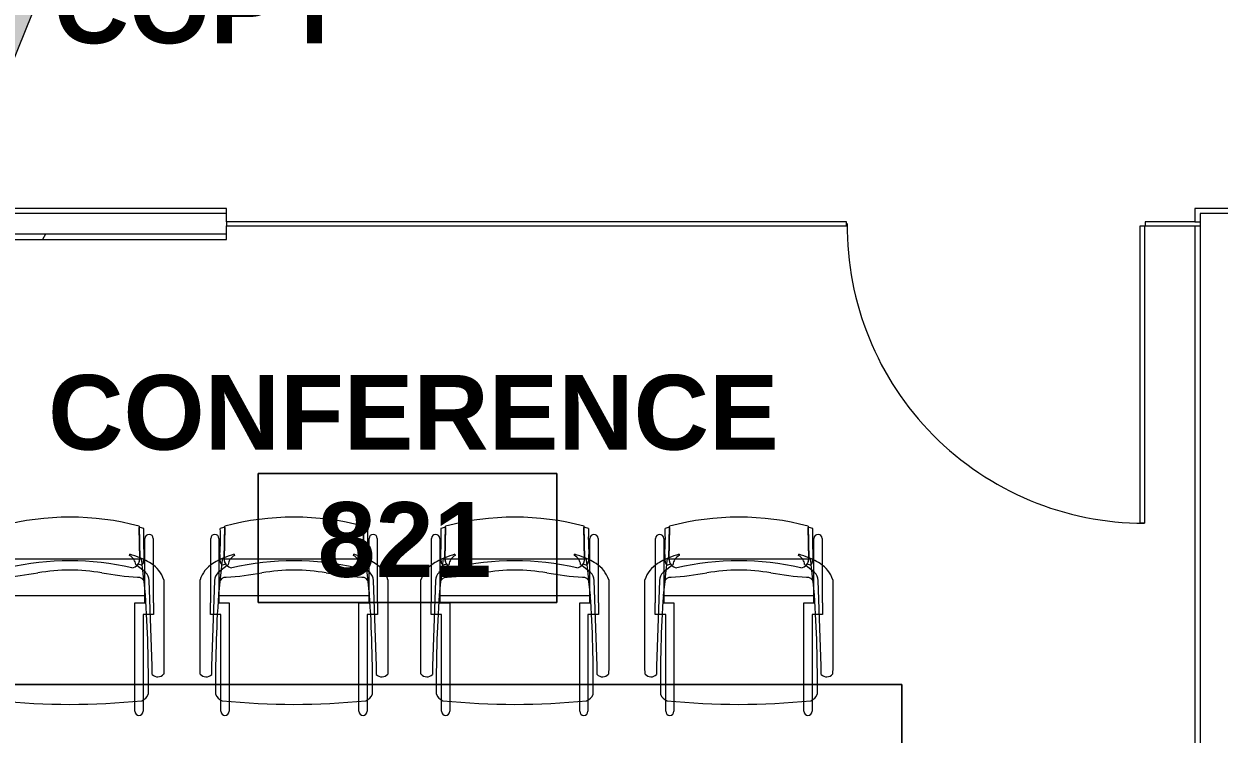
# Model space of a CAD drawing. Header units: inches. Extents: x 240 to 2120, y -1901 to 112.
# Drawn here: x 355.9 to 499.9, y -399 to -313.4 of the extents above; entities that cross this region are included whole.
import ezdxf

# ---------------------------------------------------------------- set-up
doc = ezdxf.new("R2010")
doc.units = ezdxf.units.IN
doc.header["$MEASUREMENT"] = 0
for name, color, linetype, lineweight in [('A-AREA-IDEN', 2, 'Continuous', 9), ('A-DOOR', 31, 'Continuous', 13), ('A-WALL', 113, 'Continuous', 13), ('A-WALL-PATT', 111, 'Continuous', 13), ('I-FURN', 30, 'Continuous', 9), ('I-WALL', 2, 'Continuous', 13)]:
    doc.layers.add(name, color=color, linetype=linetype, lineweight=lineweight)
doc.styles.add('Swis721 Lt BT_B', font='', dxfattribs={"height": 9})
doc.styles.get('Swis721 Lt BT_B').set_extended_font_data('Swis721 Lt BT', bold=True)
pattern_1 = [(0, (0, 0), (30.72, 7.68), [1.267, -21.773, 1.267, -21.773, -122.88]), (0, (0, 0), (30.72, 7.68), [-46.08, 1.267, -44.813, 1.267, -21.773, -53.76]), (0, (0, 0), (30.72, 7.68), [-115.2, 1.267, -14.093, 1.267, -37.133]), (120, (11.52, 3.84), (-22.011075, 22.7643), [1.267, -21.773, 1.267, -21.773, -122.88]), (120, (11.52, 3.84), (-22.011075, 22.7643), [-46.08, 1.267, -44.813, 1.267, -21.773, -53.76]), (120, (11.52, 3.84), (-22.011075, 22.7643), [-115.2, 1.267, -14.093, 1.267, -37.133]), (240, (15.36, 19.2), (-8.708925, -30.4443), [1.267, -21.773, 1.267, -21.773, -122.88]), (240, (15.36, 19.2), (-8.708925, -30.4443), [-46.08, 1.267, -44.813, 1.267, -21.773, -53.76]), (240, (15.36, 19.2), (-8.708925, -30.4443), [-115.2, 1.267, -14.093, 1.267, -37.133])]

# ---------------------------------------------------------------- blocks, each defined once
blk = doc.blocks.new('Single Glass Door - 36_ x 96_-5425143-FIRST FLOOR POWER _ SIGNAL')
at = {"layer": 'A-DOOR', "lineweight": 20}
for p, q in [((17.40625, -0.25), (17.90625, -0.25)), ((17.40625, -36.0625), (17.40625, -0.25)), ((17.90625, -0.25), (17.90625, -36.0625)), ((17.90625, -36.0625), (17.40625, -36.0625))]:
    blk.add_line(p, q, dxfattribs=at)
at = {"layer": 'A-DOOR', "lineweight": 9}
blk.add_arc((17.90625, -0.25), 35.8125, 179.5, 270, dxfattribs=at)
blk = doc.blocks.new('30 x 60 table1 - 30 x 60 table-5425510-FIRST FLOOR POWER _ SIGNAL')
at = {"layer": 'I-FURN'}
for p, q in [((-6628.89, 877.92), (-6670.68, 877.92)), ((-6670.68, 877.92), (-6670.68, 758.68)), ((-6670.68, 758.68), (-6670.68, 877.92)), ((-6670.68, 877.92), (-6628.89, 877.92)), ((-6628.89, 758.68), (-6628.89, 877.92)), ((-6628.89, 877.92), (-6628.89, 758.68)), ((-6670.68, 758.68), (-6628.89, 758.68)), ((-6628.89, 758.68), (-6670.68, 758.68))]:
    blk.add_line(p, q, dxfattribs=at)
blk = doc.blocks.new('F-Haworth_Chair_X99-Seminar - X99 Seminar Chair with Glides-V17-FIRST FLOOR POWER _ SIGNAL')
at = {"layer": 'I-FURN'}
for p, q in [((-8.82, 9.44), (-8.82, 10.78)), ((-7.83, 10.78), (-7.83, 9.57)), ((7.83, 9.57), (7.83, 10.78)), ((8.82, 10.78), (8.82, 9.44)), ((-8.82, 7.56), (-8.82, 9.44)), ((-7.83, 9.57), (-7.83, 7.56)), ((7.83, 7.56), (7.83, 9.57)), ((8.82, 9.44), (8.82, 7.56)), ((-8.82, -0.89), (-8.82, 7.56)), ((-7.83, 7.56), (-7.83, -2.27)), ((7.83, -2.27), (7.83, 7.56)), ((8.82, 7.56), (8.82, -0.89)), ((-11.32, 5.48), (-11.3, 6.32)), ((-9.92, 6.36), (-9.92, 5.36)), ((9.92, 5.36), (9.92, 6.36)), ((11.3, 6.32), (11.32, 5.48)), ((-11.32, -5.06), (-11.32, 5.48)), ((-9.92, 5.36), (-9.57, -4.97)), ((9.57, -4.97), (9.92, 5.36)), ((11.32, 5.48), (11.32, -5.06)), ((-10.07, -0.89), (-9.71, -0.89)), ((-10.07, -2.27), (-10.07, -0.89)), ((-9.71, -0.89), (-9.2, -0.89)), ((-9.2, -0.89), (-8.82, -0.89)), ((8.82, -0.89), (9.2, -0.89)), ((9.2, -0.89), (9.71, -0.89)), ((9.71, -0.89), (10.07, -0.89)), ((10.07, -0.89), (10.07, -2.27)), ((-10.04, -2.27), (-10.07, -2.27)), ((-10.04, -4.99), (-10.04, -2.27)), ((-9.04, -2.27), (-9.04, -3.12)), ((-7.83, -2.27), (-9.04, -2.27)), ((9.04, -2.27), (7.83, -2.27)), ((9.04, -3.12), (9.04, -2.27)), ((10.04, -2.27), (10.04, -4.99)), ((10.07, -2.27), (10.04, -2.27)), ((-9.07, -3.12), (9.07, -3.12)), ((-9.07, -3.2), (-9.07, -3.12)), ((-8.9, -4.8), (-9.07, -3.2)), ((-9.04, -3.12), (-9.04, -3.43)), ((-9.04, -3.43), (-9.04, -3.62)), ((-9.04, -3.62), (-9.04, -5.99)), ((9.07, -3.2), (8.9, -4.8)), ((9.04, -3.43), (9.04, -3.12)), ((9.04, -3.62), (9.04, -3.43)), ((9.04, -5.99), (9.04, -3.62)), ((9.07, -3.12), (9.07, -3.2)), ((-10.04, -6.81), (-10.04, -5)), ((-8.88, -4.99), (-8.89, -4.91)), ((-8.75, -6.22), (-8.88, -4.99)), ((8.88, -4.99), (8.75, -6.22)), ((8.89, -4.91), (8.88, -4.99)), ((10.04, -5), (10.04, -6.81)), ((-10.04, -10.02), (-10.04, -6.81)), ((-9.13, -5.92), (-8.07, -6.77)), ((-9.04, -5.99), (-9.04, -7.4)), ((-8.68, -6.87), (-8.75, -6.22)), ((-8.62, -7.42), (-8.68, -6.87)), ((-8.61, -6.81), (-8.23, -6.95)), ((-8.03, -6.81), (-7.95, -6.87)), ((7.95, -6.87), (8.03, -6.81)), ((8.07, -6.77), (9.13, -5.92)), ((8.23, -6.95), (8.61, -6.81)), ((8.68, -6.87), (8.62, -7.42)), ((8.75, -6.22), (8.68, -6.87)), ((9.04, -7.4), (9.04, -5.99)), ((10.04, -6.81), (10.04, -10.02)), ((-9.04, -7.4), (-9.04, -10.02)), ((-8.6, -7.6), (-8.62, -7.43)), ((-8.49, -7.6), (-8.56, -7.6)), ((-8.42, -7.57), (-8.34, -11.37)), ((-8.34, -11.52), (-8.42, -7.57)), ((-7.65, -7.6), (-8.4, -7.6)), ((7.65, -7.6), (-7.65, -7.6)), ((-7.18, -7.99), (-7.21, -8.13)), ((7.21, -8.13), (7.18, -7.99)), ((8.4, -7.6), (7.65, -7.6)), ((8.34, -11.37), (8.42, -7.57)), ((8.42, -7.57), (8.34, -11.52)), ((8.56, -7.6), (8.49, -7.6)), ((8.62, -7.43), (8.6, -7.6)), ((9.04, -10.02), (9.04, -7.4))]:
    blk.add_line(p, q, dxfattribs=at)
for centre, radius, start, end in [((-8.32, 10.78), 0.495, 0, 180), ((8.32, 10.78), 0.495, 0, 180), ((-8.21, 8.28), 1.31, 110.0433, 159.9567), ((144.06, 7.32), 153.52, 179.4749, 179.913), ((0, -75.01), 84.96, 84.1475, 95.8525), ((8.21, 8.28), 1.31, 20.0433, 69.9567), ((-144.06, 7.32), 153.52, 0.087, 0.5251), ((144.06, 7.32), 153.52, 179.913, 184.5213), ((-144.06, 7.32), 153.52, 355.4787, 0.087), ((-10.58, 5.68), 0.956, 45.8901, 138.1099), ((10.58, 5.68), 0.956, 41.8901, 134.1099), ((-7.87, -3.92), 3.63, 198.1789, 238.0478), ((-8.18, -4.9), 1.39, 182.8013, 227.1078), ((-8.24, -4.59), 0.763, 194.2338, 275.7662), ((-11.32, -48.08), 42.84, 79.9767, 85.7699), ((11.32, -48.08), 42.84, 94.2301, 100.0233), ((8.24, -4.59), 0.763, 264.2338, 345.7662), ((8.18, -4.9), 1.39, 312.8922, 357.1987), ((7.87, -3.92), 3.63, 301.9522, 341.8211), ((-4.71, 1.15), 9.61, 238.0478, 243.9964), ((-8.28, -7.33), 0.613, 122.5427, 170.0936), ((-7.37, -7.55), 1.05, 95.9554, 181.1786), ((-7.37, -7.55), 1.05, 145.2002, 181.1786), ((-6.55, -6.76), 1.38, 185.0878, 212.4248), ((0, 26.49), 33.83, 257.2285, 282.7715), ((0, 15.97), 22.19, 259.9767, 280.0233), ((7.37, -7.55), 1.05, 358.8214, 84.0446), ((6.55, -6.76), 1.38, 327.5752, 354.9122), ((7.37, -7.55), 1.05, 358.8214, 34.7998), ((8.28, -7.33), 0.613, 9.9064, 57.4573), ((4.71, 1.15), 9.61, 296.0036, 301.9522), ((-5.2, -7.86), 3.74, 170.0936, 184.0143), ((-36.06, -10.03), 27.2, 357.4882, 4.0143), ((-4.71, 1.15), 9.61, 243.9964, 246.4906), ((-4.71, 1.15), 9.61, 246.6393, 247.073), ((-4.71, 1.15), 9.61, 247.2631, 254.9334), ((-6.55, -6.76), 1.38, 214.0187, 242.9497), ((6.55, -6.76), 1.38, 297.0503, 325.9813), ((4.71, 1.15), 9.61, 285.0666, 292.7369), ((4.71, 1.15), 9.61, 292.927, 293.3607), ((4.71, 1.15), 9.61, 293.5094, 296.0036), ((36.06, -10.03), 27.2, 175.9857, 182.5118), ((5.2, -7.86), 3.74, 355.9857, 9.9064), ((-9.54, -10.02), 0.498, 180, 0), ((9.54, -10.02), 0.498, 180, 0), ((0, 20.73), 33.17, 254.4478, 255.4234), ((0, 20.29), 32.89, 255.304, 284.6925), ((0, 20.73), 33.17, 284.5766, 285.5522)]:
    blk.add_arc(centre, radius, start, end, dxfattribs=at)
blk = doc.blocks.new('F-Haworth_Chair_X99-Seminar - X99 Seminar Chair with Glides-V18-FIRST FLOOR POWER _ SIGNAL')
at = {"layer": 'I-FURN'}
for p, q in [((-8.82, 9.44), (-8.82, 10.78)), ((-7.83, 10.78), (-7.83, 9.57)), ((7.83, 9.57), (7.83, 10.78)), ((8.82, 10.78), (8.82, 9.44)), ((-8.82, 7.56), (-8.82, 9.44)), ((-7.83, 9.57), (-7.83, 7.56)), ((7.83, 7.56), (7.83, 9.57)), ((8.82, 9.44), (8.82, 7.56)), ((-8.82, -0.89), (-8.82, 7.56)), ((-7.83, 7.56), (-7.83, -2.27)), ((7.83, -2.27), (7.83, 7.56)), ((8.82, 7.56), (8.82, -0.89)), ((-11.32, 5.48), (-11.3, 6.32)), ((-9.92, 6.36), (-9.92, 5.36)), ((9.92, 5.36), (9.92, 6.36)), ((11.3, 6.32), (11.32, 5.48)), ((-11.32, -5.06), (-11.32, 5.48)), ((-9.92, 5.36), (-9.57, -4.97)), ((9.57, -4.97), (9.92, 5.36)), ((11.32, 5.48), (11.32, -5.06)), ((-10.07, -0.89), (-9.71, -0.89)), ((-10.07, -2.27), (-10.07, -0.89)), ((-9.71, -0.89), (-9.2, -0.89)), ((-9.2, -0.89), (-8.82, -0.89)), ((8.82, -0.89), (9.2, -0.89)), ((9.2, -0.89), (9.71, -0.89)), ((9.71, -0.89), (10.07, -0.89)), ((10.07, -0.89), (10.07, -2.27)), ((-10.04, -2.27), (-10.07, -2.27)), ((-10.04, -4.99), (-10.04, -2.27)), ((-9.04, -2.27), (-9.04, -3.12)), ((-7.83, -2.27), (-9.04, -2.27)), ((9.04, -2.27), (7.83, -2.27)), ((9.04, -3.12), (9.04, -2.27)), ((10.04, -2.27), (10.04, -4.99)), ((10.07, -2.27), (10.04, -2.27)), ((-9.07, -3.12), (9.07, -3.12)), ((-9.07, -3.2), (-9.07, -3.12)), ((-8.9, -4.8), (-9.07, -3.2)), ((-9.04, -3.12), (-9.04, -3.43)), ((-9.04, -3.43), (-9.04, -3.62)), ((-9.04, -3.62), (-9.04, -5.99)), ((9.07, -3.2), (8.9, -4.8)), ((9.04, -3.43), (9.04, -3.12)), ((9.04, -3.62), (9.04, -3.43)), ((9.04, -5.99), (9.04, -3.62)), ((9.07, -3.12), (9.07, -3.2)), ((-10.04, -6.81), (-10.04, -5)), ((-8.88, -4.99), (-8.89, -4.91)), ((-8.75, -6.22), (-8.88, -4.99)), ((8.88, -4.99), (8.75, -6.22)), ((8.89, -4.91), (8.88, -4.99)), ((10.04, -5), (10.04, -6.81)), ((-10.04, -10.02), (-10.04, -6.81)), ((-9.13, -5.92), (-8.07, -6.77)), ((-9.04, -5.99), (-9.04, -7.4)), ((-8.68, -6.87), (-8.75, -6.22)), ((-8.62, -7.42), (-8.68, -6.87)), ((-8.61, -6.81), (-8.23, -6.95)), ((-8.03, -6.81), (-7.95, -6.87)), ((7.95, -6.87), (8.03, -6.81)), ((8.07, -6.77), (9.13, -5.92)), ((8.23, -6.95), (8.61, -6.81)), ((8.68, -6.87), (8.62, -7.42)), ((8.75, -6.22), (8.68, -6.87)), ((9.04, -7.4), (9.04, -5.99)), ((10.04, -6.81), (10.04, -10.02)), ((-9.04, -7.4), (-9.04, -10.02)), ((-8.6, -7.6), (-8.62, -7.43)), ((-8.49, -7.6), (-8.56, -7.6)), ((-8.42, -7.57), (-8.34, -11.37)), ((-8.34, -11.52), (-8.42, -7.57)), ((-7.65, -7.6), (-8.4, -7.6)), ((7.65, -7.6), (-7.65, -7.6)), ((-7.18, -7.99), (-7.21, -8.13)), ((7.21, -8.13), (7.18, -7.99)), ((8.4, -7.6), (7.65, -7.6)), ((8.34, -11.37), (8.42, -7.57)), ((8.42, -7.57), (8.34, -11.52)), ((8.56, -7.6), (8.49, -7.6)), ((8.62, -7.43), (8.6, -7.6)), ((9.04, -10.02), (9.04, -7.4))]:
    blk.add_line(p, q, dxfattribs=at)
for centre, radius, start, end in [((-8.32, 10.78), 0.495, 0, 180), ((8.32, 10.78), 0.495, 0, 180), ((-8.21, 8.28), 1.31, 110.0433, 159.9567), ((144.06, 7.32), 153.52, 179.4749, 179.913), ((0, -75.01), 84.96, 84.1475, 95.8525), ((8.21, 8.28), 1.31, 20.0433, 69.9567), ((-144.06, 7.32), 153.52, 0.087, 0.5251), ((144.06, 7.32), 153.52, 179.913, 184.5213), ((-144.06, 7.32), 153.52, 355.4787, 0.087), ((-10.58, 5.68), 0.956, 45.8901, 138.1099), ((10.58, 5.68), 0.956, 41.8901, 134.1099), ((-7.87, -3.92), 3.63, 198.1789, 238.0478), ((-8.18, -4.9), 1.39, 182.8013, 227.1078), ((-8.24, -4.59), 0.763, 194.2338, 275.7662), ((-11.32, -48.08), 42.84, 79.9767, 85.7699), ((11.32, -48.08), 42.84, 94.2301, 100.0233), ((8.24, -4.59), 0.763, 264.2338, 345.7662), ((8.18, -4.9), 1.39, 312.8922, 357.1987), ((7.87, -3.92), 3.63, 301.9522, 341.8211), ((-4.71, 1.15), 9.61, 238.0478, 243.9964), ((-8.28, -7.33), 0.613, 122.5427, 170.0936), ((-7.37, -7.55), 1.05, 95.9554, 181.1786), ((-7.37, -7.55), 1.05, 145.2002, 181.1786), ((-6.55, -6.76), 1.38, 185.0878, 212.4248), ((0, 26.49), 33.83, 257.2285, 282.7715), ((0, 15.97), 22.19, 259.9767, 280.0233), ((7.37, -7.55), 1.05, 358.8214, 84.0446), ((6.55, -6.76), 1.38, 327.5752, 354.9122), ((7.37, -7.55), 1.05, 358.8214, 34.7998), ((8.28, -7.33), 0.613, 9.9064, 57.4573), ((4.71, 1.15), 9.61, 296.0036, 301.9522), ((-5.2, -7.86), 3.74, 170.0936, 184.0143), ((-36.06, -10.03), 27.2, 357.4882, 4.0143), ((-4.71, 1.15), 9.61, 243.9964, 246.4906), ((-4.71, 1.15), 9.61, 246.6393, 247.073), ((-4.71, 1.15), 9.61, 247.2631, 254.9334), ((-6.55, -6.76), 1.38, 214.0187, 242.9497), ((6.55, -6.76), 1.38, 297.0503, 325.9813), ((4.71, 1.15), 9.61, 285.0666, 292.7369), ((4.71, 1.15), 9.61, 292.927, 293.3607), ((4.71, 1.15), 9.61, 293.5094, 296.0036), ((36.06, -10.03), 27.2, 175.9857, 182.5118), ((5.2, -7.86), 3.74, 355.9857, 9.9064), ((-9.54, -10.02), 0.498, 180, 0), ((9.54, -10.02), 0.498, 180, 0), ((0, 20.73), 33.17, 254.4478, 255.4234), ((0, 20.29), 32.89, 255.304, 284.6925), ((0, 20.73), 33.17, 284.5766, 285.5522)]:
    blk.add_arc(centre, radius, start, end, dxfattribs=at)
blk = doc.blocks.new('F-Haworth_Chair_X99-Seminar - X99 Seminar Chair with Glides-V19-FIRST FLOOR POWER _ SIGNAL')
at = {"layer": 'I-FURN'}
for p, q in [((-8.82, 9.44), (-8.82, 10.78)), ((-7.83, 10.78), (-7.83, 9.57)), ((7.83, 9.57), (7.83, 10.78)), ((8.82, 10.78), (8.82, 9.44)), ((-8.82, 7.56), (-8.82, 9.44)), ((-7.83, 9.57), (-7.83, 7.56)), ((7.83, 7.56), (7.83, 9.57)), ((8.82, 9.44), (8.82, 7.56)), ((-8.82, -0.89), (-8.82, 7.56)), ((-7.83, 7.56), (-7.83, -2.27)), ((7.83, -2.27), (7.83, 7.56)), ((8.82, 7.56), (8.82, -0.89)), ((-11.32, 5.48), (-11.3, 6.32)), ((-9.92, 6.36), (-9.92, 5.36)), ((9.92, 5.36), (9.92, 6.36)), ((11.3, 6.32), (11.32, 5.48)), ((-11.32, -5.06), (-11.32, 5.48)), ((-9.92, 5.36), (-9.57, -4.97)), ((9.57, -4.97), (9.92, 5.36)), ((11.32, 5.48), (11.32, -5.06)), ((-10.07, -0.89), (-9.71, -0.89)), ((-10.07, -2.27), (-10.07, -0.89)), ((-9.71, -0.89), (-9.2, -0.89)), ((-9.2, -0.89), (-8.82, -0.89)), ((8.82, -0.89), (9.2, -0.89)), ((9.2, -0.89), (9.71, -0.89)), ((9.71, -0.89), (10.07, -0.89)), ((10.07, -0.89), (10.07, -2.27)), ((-10.04, -2.27), (-10.07, -2.27)), ((-10.04, -4.99), (-10.04, -2.27)), ((-9.04, -2.27), (-9.04, -3.12)), ((-7.83, -2.27), (-9.04, -2.27)), ((9.04, -2.27), (7.83, -2.27)), ((9.04, -3.12), (9.04, -2.27)), ((10.04, -2.27), (10.04, -4.99)), ((10.07, -2.27), (10.04, -2.27)), ((-9.07, -3.12), (9.07, -3.12)), ((-9.07, -3.2), (-9.07, -3.12)), ((-8.9, -4.8), (-9.07, -3.2)), ((-9.04, -3.12), (-9.04, -3.43)), ((-9.04, -3.43), (-9.04, -3.62)), ((-9.04, -3.62), (-9.04, -5.99)), ((9.07, -3.2), (8.9, -4.8)), ((9.04, -3.43), (9.04, -3.12)), ((9.04, -3.62), (9.04, -3.43)), ((9.04, -5.99), (9.04, -3.62)), ((9.07, -3.12), (9.07, -3.2)), ((-10.04, -6.81), (-10.04, -5)), ((-8.88, -4.99), (-8.89, -4.91)), ((-8.75, -6.22), (-8.88, -4.99)), ((8.88, -4.99), (8.75, -6.22)), ((8.89, -4.91), (8.88, -4.99)), ((10.04, -5), (10.04, -6.81)), ((-10.04, -10.02), (-10.04, -6.81)), ((-9.13, -5.92), (-8.07, -6.77)), ((-9.04, -5.99), (-9.04, -7.4)), ((-8.68, -6.87), (-8.75, -6.22)), ((-8.62, -7.42), (-8.68, -6.87)), ((-8.61, -6.81), (-8.23, -6.95)), ((-8.03, -6.81), (-7.95, -6.87)), ((7.95, -6.87), (8.03, -6.81)), ((8.07, -6.77), (9.13, -5.92)), ((8.23, -6.95), (8.61, -6.81)), ((8.68, -6.87), (8.62, -7.42)), ((8.75, -6.22), (8.68, -6.87)), ((9.04, -7.4), (9.04, -5.99)), ((10.04, -6.81), (10.04, -10.02)), ((-9.04, -7.4), (-9.04, -10.02)), ((-8.6, -7.6), (-8.62, -7.43)), ((-8.49, -7.6), (-8.56, -7.6)), ((-8.42, -7.57), (-8.34, -11.37)), ((-8.34, -11.52), (-8.42, -7.57)), ((-7.65, -7.6), (-8.4, -7.6)), ((7.65, -7.6), (-7.65, -7.6)), ((-7.18, -7.99), (-7.21, -8.13)), ((7.21, -8.13), (7.18, -7.99)), ((8.4, -7.6), (7.65, -7.6)), ((8.34, -11.37), (8.42, -7.57)), ((8.42, -7.57), (8.34, -11.52)), ((8.56, -7.6), (8.49, -7.6)), ((8.62, -7.43), (8.6, -7.6)), ((9.04, -10.02), (9.04, -7.4))]:
    blk.add_line(p, q, dxfattribs=at)
for centre, radius, start, end in [((-8.32, 10.78), 0.495, 0, 180), ((8.32, 10.78), 0.495, 0, 180), ((-8.21, 8.28), 1.31, 110.0433, 159.9567), ((144.06, 7.32), 153.52, 179.4749, 179.913), ((0, -75.01), 84.96, 84.1475, 95.8525), ((8.21, 8.28), 1.31, 20.0433, 69.9567), ((-144.06, 7.32), 153.52, 0.087, 0.5251), ((144.06, 7.32), 153.52, 179.913, 184.5213), ((-144.06, 7.32), 153.52, 355.4787, 0.087), ((-10.58, 5.68), 0.956, 45.8901, 138.1099), ((10.58, 5.68), 0.956, 41.8901, 134.1099), ((-7.87, -3.92), 3.63, 198.1789, 238.0478), ((-8.18, -4.9), 1.39, 182.8013, 227.1078), ((-8.24, -4.59), 0.763, 194.2338, 275.7662), ((-11.32, -48.08), 42.84, 79.9767, 85.7699), ((11.32, -48.08), 42.84, 94.2301, 100.0233), ((8.24, -4.59), 0.763, 264.2338, 345.7662), ((8.18, -4.9), 1.39, 312.8922, 357.1987), ((7.87, -3.92), 3.63, 301.9522, 341.8211), ((-4.71, 1.15), 9.61, 238.0478, 243.9964), ((-8.28, -7.33), 0.613, 122.5427, 170.0936), ((-7.37, -7.55), 1.05, 95.9554, 181.1786), ((-7.37, -7.55), 1.05, 145.2002, 181.1786), ((-6.55, -6.76), 1.38, 185.0878, 212.4248), ((0, 26.49), 33.83, 257.2285, 282.7715), ((0, 15.97), 22.19, 259.9767, 280.0233), ((7.37, -7.55), 1.05, 358.8214, 84.0446), ((6.55, -6.76), 1.38, 327.5752, 354.9122), ((7.37, -7.55), 1.05, 358.8214, 34.7998), ((8.28, -7.33), 0.613, 9.9064, 57.4573), ((4.71, 1.15), 9.61, 296.0036, 301.9522), ((-5.2, -7.86), 3.74, 170.0936, 184.0143), ((-36.06, -10.03), 27.2, 357.4882, 4.0143), ((-4.71, 1.15), 9.61, 243.9964, 246.4906), ((-4.71, 1.15), 9.61, 246.6393, 247.073), ((-4.71, 1.15), 9.61, 247.2631, 254.9334), ((-6.55, -6.76), 1.38, 214.0187, 242.9497), ((6.55, -6.76), 1.38, 297.0503, 325.9813), ((4.71, 1.15), 9.61, 285.0666, 292.7369), ((4.71, 1.15), 9.61, 292.927, 293.3607), ((4.71, 1.15), 9.61, 293.5094, 296.0036), ((36.06, -10.03), 27.2, 175.9857, 182.5118), ((5.2, -7.86), 3.74, 355.9857, 9.9064), ((-9.54, -10.02), 0.498, 180, 0), ((9.54, -10.02), 0.498, 180, 0), ((0, 20.73), 33.17, 254.4478, 255.4234), ((0, 20.29), 32.89, 255.304, 284.6925), ((0, 20.73), 33.17, 284.5766, 285.5522)]:
    blk.add_arc(centre, radius, start, end, dxfattribs=at)
blk = doc.blocks.new('F-Haworth_Chair_X99-Seminar - X99 Seminar Chair with Glides-V20-FIRST FLOOR POWER _ SIGNAL')
at = {"layer": 'I-FURN'}
for p, q in [((-8.82, 9.44), (-8.82, 10.78)), ((-7.83, 10.78), (-7.83, 9.57)), ((7.83, 9.57), (7.83, 10.78)), ((8.82, 10.78), (8.82, 9.44)), ((-8.82, 7.56), (-8.82, 9.44)), ((-7.83, 9.57), (-7.83, 7.56)), ((7.83, 7.56), (7.83, 9.57)), ((8.82, 9.44), (8.82, 7.56)), ((-8.82, -0.89), (-8.82, 7.56)), ((-7.83, 7.56), (-7.83, -2.27)), ((7.83, -2.27), (7.83, 7.56)), ((8.82, 7.56), (8.82, -0.89)), ((-11.32, 5.48), (-11.3, 6.32)), ((-9.92, 6.36), (-9.92, 5.36)), ((9.92, 5.36), (9.92, 6.36)), ((11.3, 6.32), (11.32, 5.48)), ((-11.32, -5.06), (-11.32, 5.48)), ((-9.92, 5.36), (-9.57, -4.97)), ((9.57, -4.97), (9.92, 5.36)), ((11.32, 5.48), (11.32, -5.06)), ((-10.07, -0.89), (-9.71, -0.89)), ((-10.07, -2.27), (-10.07, -0.89)), ((-9.71, -0.89), (-9.2, -0.89)), ((-9.2, -0.89), (-8.82, -0.89)), ((8.82, -0.89), (9.2, -0.89)), ((9.2, -0.89), (9.71, -0.89)), ((9.71, -0.89), (10.07, -0.89)), ((10.07, -0.89), (10.07, -2.27)), ((-10.04, -2.27), (-10.07, -2.27)), ((-10.04, -4.99), (-10.04, -2.27)), ((-9.04, -2.27), (-9.04, -3.12)), ((-7.83, -2.27), (-9.04, -2.27)), ((9.04, -2.27), (7.83, -2.27)), ((9.04, -3.12), (9.04, -2.27)), ((10.04, -2.27), (10.04, -4.99)), ((10.07, -2.27), (10.04, -2.27)), ((-9.07, -3.12), (9.07, -3.12)), ((-9.07, -3.2), (-9.07, -3.12)), ((-8.9, -4.8), (-9.07, -3.2)), ((-9.04, -3.12), (-9.04, -3.43)), ((-9.04, -3.43), (-9.04, -3.62)), ((-9.04, -3.62), (-9.04, -5.99)), ((9.07, -3.2), (8.9, -4.8)), ((9.04, -3.43), (9.04, -3.12)), ((9.04, -3.62), (9.04, -3.43)), ((9.04, -5.99), (9.04, -3.62)), ((9.07, -3.12), (9.07, -3.2)), ((-10.04, -6.81), (-10.04, -5)), ((-8.88, -4.99), (-8.89, -4.91)), ((-8.75, -6.22), (-8.88, -4.99)), ((8.88, -4.99), (8.75, -6.22)), ((8.89, -4.91), (8.88, -4.99)), ((10.04, -5), (10.04, -6.81)), ((-10.04, -10.02), (-10.04, -6.81)), ((-9.13, -5.92), (-8.07, -6.77)), ((-9.04, -5.99), (-9.04, -7.4)), ((-8.68, -6.87), (-8.75, -6.22)), ((-8.62, -7.42), (-8.68, -6.87)), ((-8.61, -6.81), (-8.23, -6.95)), ((-8.03, -6.81), (-7.95, -6.87)), ((7.95, -6.87), (8.03, -6.81)), ((8.07, -6.77), (9.13, -5.92)), ((8.23, -6.95), (8.61, -6.81)), ((8.68, -6.87), (8.62, -7.42)), ((8.75, -6.22), (8.68, -6.87)), ((9.04, -7.4), (9.04, -5.99)), ((10.04, -6.81), (10.04, -10.02)), ((-9.04, -7.4), (-9.04, -10.02)), ((-8.6, -7.6), (-8.62, -7.43)), ((-8.49, -7.6), (-8.56, -7.6)), ((-8.42, -7.57), (-8.34, -11.37)), ((-8.34, -11.52), (-8.42, -7.57)), ((-7.65, -7.6), (-8.4, -7.6)), ((7.65, -7.6), (-7.65, -7.6)), ((-7.18, -7.99), (-7.21, -8.13)), ((7.21, -8.13), (7.18, -7.99)), ((8.4, -7.6), (7.65, -7.6)), ((8.34, -11.37), (8.42, -7.57)), ((8.42, -7.57), (8.34, -11.52)), ((8.56, -7.6), (8.49, -7.6)), ((8.62, -7.43), (8.6, -7.6)), ((9.04, -10.02), (9.04, -7.4))]:
    blk.add_line(p, q, dxfattribs=at)
for centre, radius, start, end in [((-8.32, 10.78), 0.495, 0, 180), ((8.32, 10.78), 0.495, 0, 180), ((-8.21, 8.28), 1.31, 110.0433, 159.9567), ((144.06, 7.32), 153.52, 179.4749, 179.913), ((0, -75.01), 84.96, 84.1475, 95.8525), ((8.21, 8.28), 1.31, 20.0433, 69.9567), ((-144.06, 7.32), 153.52, 0.087, 0.5251), ((144.06, 7.32), 153.52, 179.913, 184.5213), ((-144.06, 7.32), 153.52, 355.4787, 0.087), ((-10.58, 5.68), 0.956, 45.8901, 138.1099), ((10.58, 5.68), 0.956, 41.8901, 134.1099), ((-7.87, -3.92), 3.63, 198.1789, 238.0478), ((-8.18, -4.9), 1.39, 182.8013, 227.1078), ((-8.24, -4.59), 0.763, 194.2338, 275.7662), ((-11.32, -48.08), 42.84, 79.9767, 85.7699), ((11.32, -48.08), 42.84, 94.2301, 100.0233), ((8.24, -4.59), 0.763, 264.2338, 345.7662), ((8.18, -4.9), 1.39, 312.8922, 357.1987), ((7.87, -3.92), 3.63, 301.9522, 341.8211), ((-4.71, 1.15), 9.61, 238.0478, 243.9964), ((-8.28, -7.33), 0.613, 122.5427, 170.0936), ((-7.37, -7.55), 1.05, 95.9554, 181.1786), ((-7.37, -7.55), 1.05, 145.2002, 181.1786), ((-6.55, -6.76), 1.38, 185.0878, 212.4248), ((0, 26.49), 33.83, 257.2285, 282.7715), ((0, 15.97), 22.19, 259.9767, 280.0233), ((7.37, -7.55), 1.05, 358.8214, 84.0446), ((6.55, -6.76), 1.38, 327.5752, 354.9122), ((7.37, -7.55), 1.05, 358.8214, 34.7998), ((8.28, -7.33), 0.613, 9.9064, 57.4573), ((4.71, 1.15), 9.61, 296.0036, 301.9522), ((-5.2, -7.86), 3.74, 170.0936, 184.0143), ((-36.06, -10.03), 27.2, 357.4882, 4.0143), ((-4.71, 1.15), 9.61, 243.9964, 246.4906), ((-4.71, 1.15), 9.61, 246.6393, 247.073), ((-4.71, 1.15), 9.61, 247.2631, 254.9334), ((-6.55, -6.76), 1.38, 214.0187, 242.9497), ((6.55, -6.76), 1.38, 297.0503, 325.9813), ((4.71, 1.15), 9.61, 285.0666, 292.7369), ((4.71, 1.15), 9.61, 292.927, 293.3607), ((4.71, 1.15), 9.61, 293.5094, 296.0036), ((36.06, -10.03), 27.2, 175.9857, 182.5118), ((5.2, -7.86), 3.74, 355.9857, 9.9064), ((-9.54, -10.02), 0.498, 180, 0), ((9.54, -10.02), 0.498, 180, 0), ((0, 20.73), 33.17, 254.4478, 255.4234), ((0, 20.29), 32.89, 255.304, 284.6925), ((0, 20.73), 33.17, 284.5766, 285.5522)]:
    blk.add_arc(centre, radius, start, end, dxfattribs=at)
blk = doc.blocks.new('Room Tag - Room Name and Number-3379422-FIRST FLOOR POWER _ SIGNAL')
at = {"layer": 'A-AREA-IDEN'}
for p, q in [((-0.1881, -0.1636), (-0.1881, -0.0018)), ((-0.1881, -0.0018), (0.1869, -0.0018)), ((0.1869, -0.0018), (-0.1881, -0.0018)), ((-0.1881, -0.0018), (-0.1881, -0.1636)), ((0.1869, -0.0018), (0.1869, -0.1636)), ((0.1869, -0.1636), (0.1869, -0.0018)), ((0.1869, -0.1636), (-0.1881, -0.1636)), ((-0.1881, -0.1636), (0.1869, -0.1636))]:
    blk.add_line(p, q, dxfattribs=at)

msp = doc.modelspace()

# ---------------------------------------------------------------- hatches: boundary and pattern name
at = {"layer": 'A-WALL-PATT', "lineweight": 9}
h = msp.add_hatch(color=7, dxfattribs=at)
h.paths.add_polyline_path([(347.41, -335.74), (361.11, -301.84), (357.87, -300.53), (343.64, -335.74), (347.21, -335.74)], flags=0)
h.paths.add_polyline_path([(371.61, -275.84), (402.81, -198.64), (399.56, -197.33), (368.37, -274.53), (370.05, -275.21)], flags=0)
h = msp.add_hatch(dxfattribs=at)
h.set_pattern_fill('FP_1', color=256, style=0, pattern_type=2)
h.set_pattern_definition(pattern_1)
h.paths.add_polyline_path([(497.67, -506.38), (497.67, -337.74), (497.04, -337.74), (497.04, -506.38)], flags=0)
h.paths.add_polyline_path([(497.67, -337.24), (497.67, -335.62), (497.04, -335.62), (497.04, -337.24)], flags=0)
h = msp.add_hatch(dxfattribs=at)
h.set_pattern_fill('FP_1', color=256, style=0, pattern_type=2)
h.set_pattern_definition(pattern_1)
h.paths.add_polyline_path([(380.36, -339.37), (380.36, -338.74), (346.2, -338.74), (345.95, -339.37), (356.58, -339.37)], flags=0)

# ---------------------------------------------------------------- linework, layer by layer
at = {"layer": 'A-WALL'}
for p, q in [((380.36, -336.24), (347.21, -336.24)), ((497.67, -336.24), (497.67, -506.38)), ((505.76, -336.24), (497.67, -336.24)), ((380.36, -337.24), (380.36, -337.74)), ((497.04, -337.24), (497.67, -337.24)), ((497.04, -337.74), (497.67, -337.74)), ((380.36, -338.74), (346.2, -338.74))]:
    msp.add_line(p, q, dxfattribs=at)
at = {"layer": 'I-WALL', "color": 8, "lineweight": 20}
msp.add_line((347.46, -335.62), (361.11, -301.84), dxfattribs=at)
at = {"layer": 'I-WALL'}
for p, q in [((380.36, -335.62), (347.46, -335.62)), ((380.36, -337.24), (380.36, -335.62)), ((497.04, -335.62), (497.04, -337.24)), ((505.76, -335.62), (497.04, -335.62)), ((455.04, -337.24), (380.36, -337.24)), ((380.36, -337.74), (455.04, -337.74)), ((380.36, -339.37), (380.36, -337.74)), ((455.04, -337.74), (455.04, -337.24)), ((497.04, -337.24), (491.04, -337.24)), ((491.04, -337.24), (491.04, -337.74)), ((491.04, -337.74), (497.04, -337.74)), ((497.04, -337.74), (497.04, -506.38)), ((345.95, -339.37), (380.36, -339.37))]:
    msp.add_line(p, q, dxfattribs=at)

# ---------------------------------------------------------------- block references
at = {"layer": 'A-AREA-IDEN', "xscale": 95.99999999999994, "yscale": 95.99999999999994, "zscale": 95.99999999999994}
msp.add_blockref('Room Tag - Room Name and Number-3379422-FIRST FLOOR POWER _ SIGNAL', (402.23, -367.4), dxfattribs=at)
at = {"layer": 'A-DOOR'}
msp.add_blockref('Single Glass Door - 36_ x 96_-5425143-FIRST FLOOR POWER _ SIGNAL', (473.04, -337.49), dxfattribs=at)
at = {"layer": 'I-FURN'}
for name, p, rotation in [('F-Haworth_Chair_X99-Seminar - X99 Seminar Chair with Glides-V19-FIRST FLOOR POWER _ SIGNAL', (361.49, -385.42), 180), ('F-Haworth_Chair_X99-Seminar - X99 Seminar Chair with Glides-V18-FIRST FLOOR POWER _ SIGNAL', (388.49, -385.42), 180), ('F-Haworth_Chair_X99-Seminar - X99 Seminar Chair with Glides-V17-FIRST FLOOR POWER _ SIGNAL', (415.09, -385.42), 180), ('F-Haworth_Chair_X99-Seminar - X99 Seminar Chair with Glides-V20-FIRST FLOOR POWER _ SIGNAL', (442.09, -385.42), 180), ('30 x 60 table1 - 30 x 60 table-5425510-FIRST FLOOR POWER _ SIGNAL', (-416.19, -7063.65), 270.0000000000005)]:
    msp.add_blockref(name, p, dxfattribs=dict(at, rotation=rotation))

# ---------------------------------------------------------------- texts
at = {"layer": 'A-AREA-IDEN', "char_height": 9, "attachment_point": 1, "style": 'Swis721 Lt BT_B'}
for s, insert, width in [('COPY', (359.53, -306.73), 41.814), ('CONFERENCE', (358.87, -355.69), 104.838), ('821', (391.33, -371.01), 25.452)]:
    msp.add_mtext(s, dxfattribs=dict(at, insert=insert, width=width))

doc.saveas('drawing.dxf')
